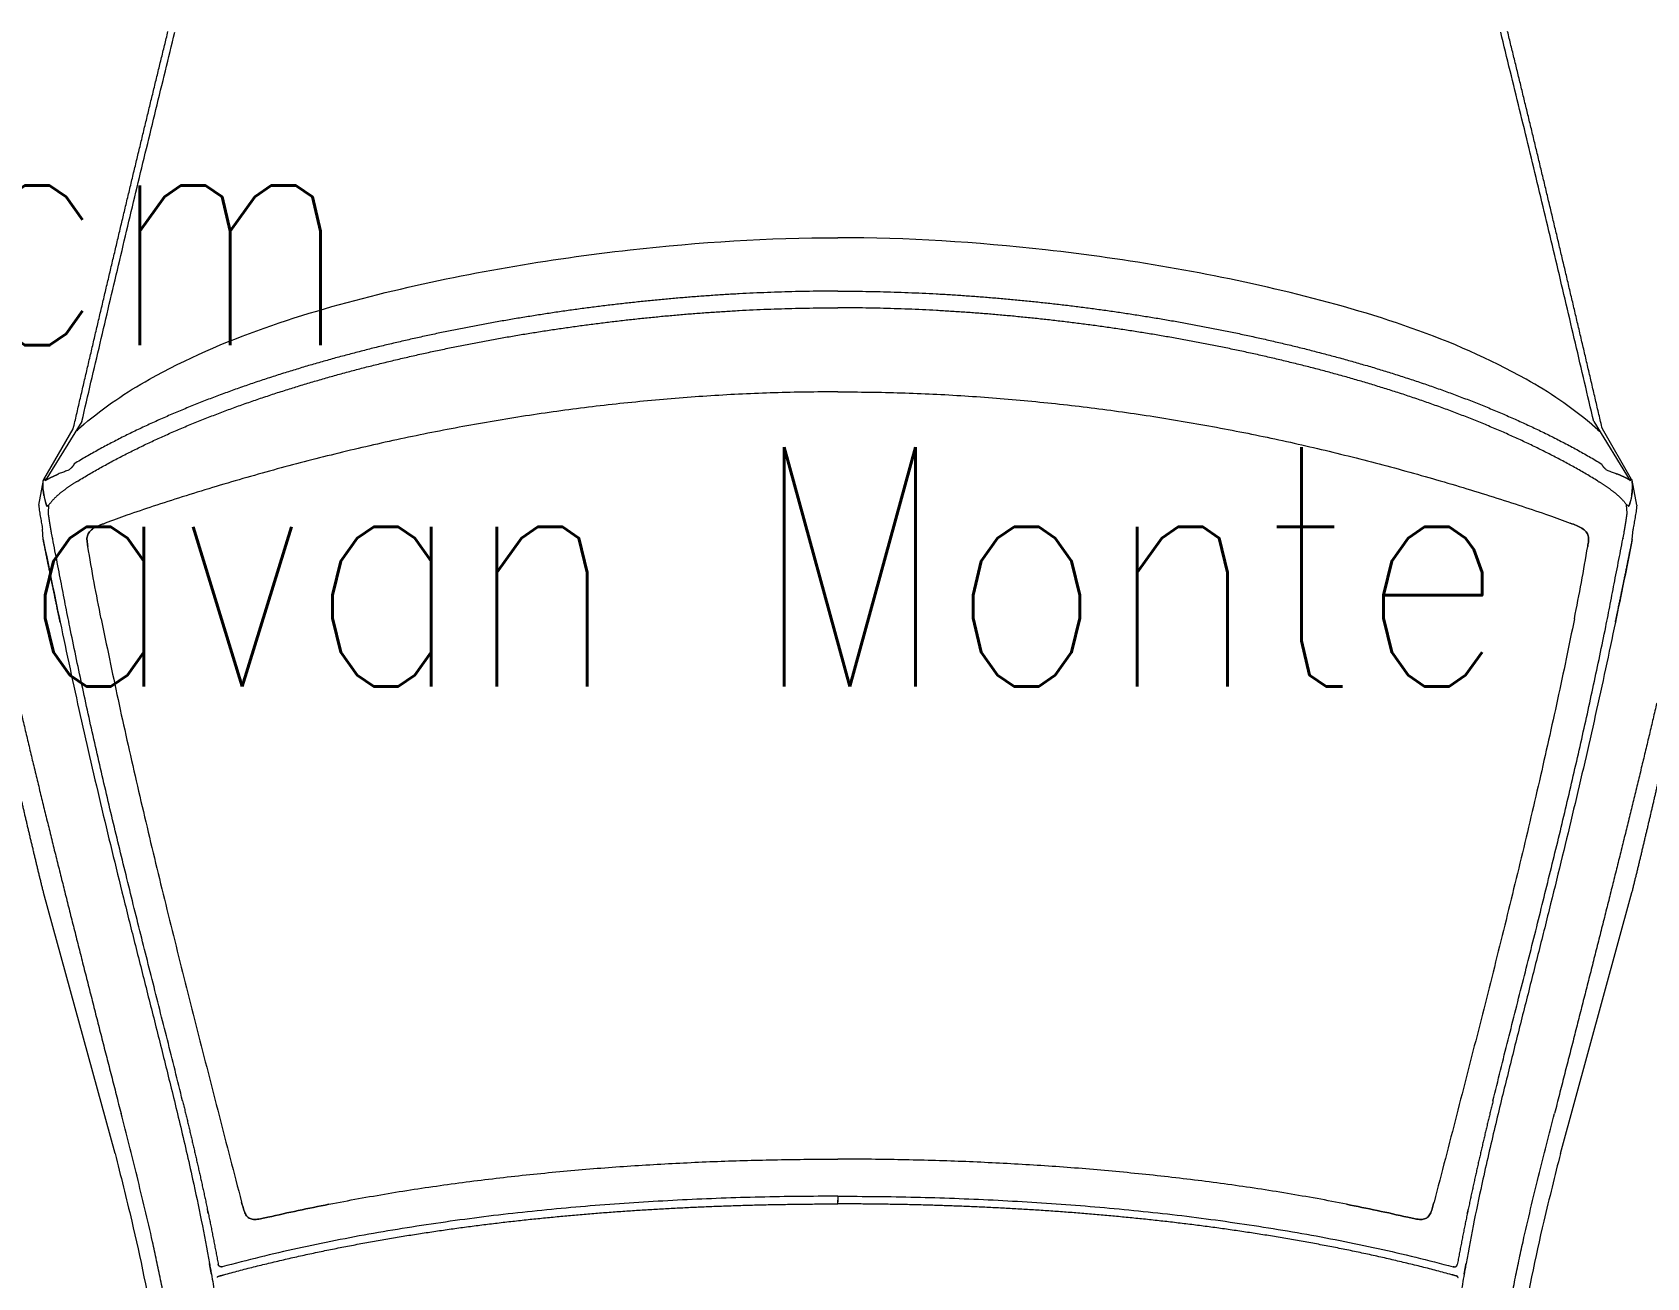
# Model space of a CAD drawing. Extents: x -1073 to 35213, y -1180 to 6950.
# Drawn here: x 18600.2 to 18741.8, y 709.8 to 819.1 of the extents above; entities that cross this region are included whole.
import ezdxf

# ---------------------------------------------------------------- set-up
doc = ezdxf.new("R2010")
doc.units = 0
doc.header["$LTSCALE"] = 25
doc.layers.get('0').update_dxf_attribs({"color": 9, "lineweight": 9})
doc.layers.add('04', color=9, linetype='Continuous', lineweight=9)
doc.layers.add('E-YAZI', color=7, linetype='Continuous', lineweight=30)
doc.styles.add('E-YAZI', font='txttw.shx')

# ---------------------------------------------------------------- blocks, each defined once
blk = doc.blocks.new('p-araba-polo')
at = {"extrusion": (0, 0, -1)}
for p, q in [((1.033, 0.6629), (1.0852, 0.695)), ((1.0841, 0.6962), (1.0396, 0.6705)), ((1.1066, 0.7007), (1.0845, 0.6967)), ((1.1367, 0.6968), (1.1276, 0.6974)), ((1.6752, 0.6337), (1.4464, 0.6965)), ((1.1073, 0.6936), (1.1062, 0.6918)), ((1.1134, 0.6923), (1.1062, 0.6918)), ((1.1134, 0.6923), (1.1134, 0.6923)), ((1.2187, 0.6724), (1.2188, 0.6725)), ((1.7726, 0.5433), (1.7726, 0.5433)), ((1.7128, 0), (1.7144, 0))]:
    blk.add_line(p, q, dxfattribs=at)
for p, q in [((1.7128, 0), (1.7144, 0)), ((1.7726, -0.5433), (1.7726, -0.5433)), ((1.6752, -0.6337), (1.4464, -0.6965)), ((1.033, -0.6629), (1.0852, -0.695)), ((1.0841, -0.6962), (1.0396, -0.6705)), ((1.2187, -0.6724), (1.2188, -0.6724)), ((1.1134, -0.6923), (1.1062, -0.6918)), ((1.1073, -0.6936), (1.1062, -0.6918)), ((1.1134, -0.6923), (1.1134, -0.6923)), ((1.1066, -0.7007), (1.0845, -0.6967)), ((1.1367, -0.6968), (1.1276, -0.6974))]:
    blk.add_line(p, q)
for points, degree in [([(1.4464, 0.6965), (1.4197, 0.7031), (1.3921, 0.7096), (1.3643, 0.7162), (1.337, 0.7225), (1.3115, 0.7281), (1.2887, 0.7329)], 6), ([(1.2801, 0.7182), (1.3375, 0.7048), (1.3962, 0.6905), (1.4555, 0.6757), (1.5157, 0.6603), (1.5772, 0.6447), (1.6401, 0.6286)], 6), ([(1.0847, 0.695), (1.0835, 0.6928), (1.0823, 0.6906), (1.0812, 0.6883), (1.0802, 0.686), (1.0792, 0.6836)], 5), ([(1.0835, 0.6949), (1.0837, 0.6952), (1.0838, 0.6954), (1.0839, 0.6957), (1.084, 0.6959), (1.0841, 0.6962)], 5), ([(1.0852, 0.695), (1.0851, 0.695), (1.085, 0.695), (1.0849, 0.695), (1.0848, 0.695), (1.0846, 0.695)], 5), ([(1.0847, 0.695), (1.0849, 0.695), (1.085, 0.695), (1.0852, 0.695)], 3), ([(1.0856, 0.6968), (1.0855, 0.6968), (1.0854, 0.6968), (1.0853, 0.6968)], 3), ([(1.0895, 0.6969), (1.0887, 0.6969), (1.088, 0.6968), (1.0872, 0.6968), (1.0864, 0.6968), (1.0856, 0.6968)], 5), ([(1.0904, 0.6969), (1.0901, 0.6969), (1.0898, 0.6969), (1.0895, 0.6969)], 3), ([(1.093, 0.6968), (1.0935, 0.6968), (1.094, 0.6968), (1.0944, 0.6967), (1.0949, 0.6967), (1.0954, 0.6966)], 5), ([(1.0954, 0.6966), (1.0957, 0.6966), (1.0959, 0.6965), (1.0962, 0.6965), (1.0964, 0.6965), (1.0967, 0.6964)], 5), ([(1.0967, 0.6964), (1.0963, 0.6965), (1.0958, 0.6965), (1.0954, 0.6966)], 3), ([(1.0967, 0.6964), (1.0969, 0.6964), (1.0972, 0.6963), (1.0974, 0.6963), (1.0977, 0.6962), (1.0979, 0.6962)], 5), ([(1.0979, 0.6962), (1.0975, 0.6963), (1.0971, 0.6963), (1.0967, 0.6964)], 3), ([(1.0979, 0.6962), (1.0992, 0.696), (1.1005, 0.6957), (1.1018, 0.6955), (1.103, 0.6951), (1.1043, 0.6947)], 5), ([(1.1043, 0.6947), (1.1046, 0.6947), (1.1048, 0.6946), (1.1051, 0.6945), (1.1054, 0.6944), (1.1056, 0.6943)], 5), ([(1.1056, 0.6943), (1.1052, 0.6945), (1.1048, 0.6946), (1.1043, 0.6947)], 3), ([(1.1056, 0.6943), (1.1057, 0.6943), (1.1058, 0.6942), (1.1059, 0.6942), (1.1059, 0.6942), (1.106, 0.6942)], 5), ([(1.106, 0.6942), (1.1059, 0.6942), (1.1057, 0.6943), (1.1056, 0.6943)], 3), ([(1.106, 0.6942), (1.1063, 0.6941), (1.1065, 0.694), (1.1067, 0.6939), (1.107, 0.6938), (1.1073, 0.6936)], 5), ([(1.106, 0.6942), (1.106, 0.6942), (1.106, 0.6942), (1.106, 0.6942)], 3), ([(1.2091, 0.682), (1.1946, 0.685), (1.1801, 0.688), (1.1656, 0.691), (1.1511, 0.6939), (1.1367, 0.6968)], 5), ([(1.0819, 0.692), (1.0819, 0.692), (1.0819, 0.692), (1.0819, 0.6919)], 3), ([(1.0853, 0.6665), (1.0897, 0.6737), (1.0944, 0.6806), (1.0995, 0.687), (1.1062, 0.6918)], 4), ([(1.1062, 0.6922), (1.1062, 0.6921), (1.1062, 0.6921), (1.1062, 0.692), (1.1062, 0.692), (1.1062, 0.6919)], 5), ([(1.1062, 0.6922), (1.1062, 0.6921), (1.1062, 0.6921), (1.1062, 0.692), (1.1062, 0.692), (1.1062, 0.6919)], 5), ([(1.1062, 0.6919), (1.1062, 0.6919), (1.1062, 0.6919), (1.1062, 0.6919), (1.1062, 0.6919), (1.1062, 0.6919)], 5), ([(1.1062, 0.6919), (1.1062, 0.6919), (1.1062, 0.6919), (1.1062, 0.6919)], 3), ([(1.1073, 0.6936), (1.1073, 0.6935), (1.1074, 0.6935), (1.1074, 0.6934), (1.1074, 0.6934), (1.1075, 0.6933)], 5), ([(1.131, 0.6895), (1.1285, 0.6899), (1.126, 0.6904), (1.1235, 0.6908), (1.121, 0.6912), (1.1184, 0.6916), (1.1159, 0.6919), (1.1134, 0.6923)], 7), ([(1.1356, 0.6887), (1.1356, 0.6887), (1.1356, 0.6886), (1.1355, 0.6886), (1.1355, 0.6886), (1.1355, 0.6886)], 5), ([(1.1355, 0.6886), (1.1355, 0.6886), (1.1355, 0.6886), (1.1356, 0.6886), (1.1356, 0.6887), (1.1356, 0.6887)], 5), ([(1.1649, 0.6915), (1.1649, 0.6915), (1.1649, 0.6915)], 2), ([(1.0396, 0.6705), (0.9891, 0.6588), (0.9388, 0.647), (0.8888, 0.6352), (0.839, 0.6234), (0.7894, 0.6115), (0.7401, 0.5995), (0.6909, 0.5874)], 7), ([(0.9187, 0), (0.9187, 0.0992), (0.9262, 0.1979), (0.9398, 0.2961), (0.9595, 0.3936), (0.9846, 0.4892), (1.0189, 0.5845), (1.0701, 0.6696)], 7), ([(1.0853, 0.6665), (1.0348, 0.5843), (0.9999, 0.4894), (0.9745, 0.3944), (0.9546, 0.2963), (0.9409, 0.1982), (0.9333, 0.099), (0.9333, 0)], 7), ([(1.0419, 0.6684), (1.0406, 0.6669), (1.0392, 0.6654), (1.0379, 0.6639), (1.0366, 0.6624), (1.0354, 0.6609)], 5), ([(1.0354, 0.6609), (1.0366, 0.6624), (1.0379, 0.6639), (1.0392, 0.6654), (1.0406, 0.6669), (1.0419, 0.6684)], 5), ([(1.0412, 0.6668), (1.0411, 0.6669), (1.041, 0.667), (1.0408, 0.6672)], 3), ([(1.0412, 0.6668), (1.0411, 0.6668), (1.0411, 0.6669), (1.041, 0.667), (1.0409, 0.6671), (1.0408, 0.6672)], 5), ([(1.0418, 0.6684), (1.0419, 0.6684), (1.0419, 0.6684), (1.0419, 0.6684), (1.0419, 0.6684), (1.0419, 0.6684), (1.0419, 0.6684)], 6), ([(1.0419, 0.6684), (1.0419, 0.6684), (1.0419, 0.6684), (1.0419, 0.6684), (1.0419, 0.6684), (1.0419, 0.6684), (1.0419, 0.6684)], 6), ([(1.07, 0.6707), (1.07, 0.6707), (1.07, 0.6707), (1.07, 0.6707), (1.07, 0.6707), (1.07, 0.6707)], 5), ([(1.07, 0.6707), (1.07, 0.6707), (1.07, 0.6707), (1.07, 0.6707), (1.07, 0.6707), (1.07, 0.6707)], 5), ([(1.0701, 0.6696), (1.0708, 0.6699), (1.0714, 0.6703), (1.0721, 0.6707), (1.0728, 0.6713), (1.0733, 0.6717), (1.0739, 0.6723)], 6), ([(1.2188, 0.6725), (1.2188, 0.6724), (1.2188, 0.6724), (1.2188, 0.6724), (1.2188, 0.6724), (1.2188, 0.6724), (1.2187, 0.6724)], 6), ([(1.0354, 0.6609), (1.0204, 0.6432), (1.0073, 0.6239), (0.996, 0.6037)], 3), ([(0.996, 0.6037), (0.96, 0.5393), (0.9375, 0.4684), (0.92, 0.3968)], 3), ([(1.6292, 0.5746), (1.6467, 0.5703), (1.6643, 0.5661), (1.682, 0.562), (1.6998, 0.558), (1.7178, 0.554), (1.7359, 0.5503), (1.7542, 0.5467), (1.7726, 0.5433)], 8), ([(1.6335, 0.5735), (1.6336, 0.5736), (1.6336, 0.5736), (1.6336, 0.5737), (1.6336, 0.5737), (1.6336, 0.5738), (1.6336, 0.5738)], 6), ([(1.6336, 0.5738), (1.6336, 0.5737), (1.6335, 0.5735)], 2), ([(1.7256, 0.5525), (1.7256, 0.5526), (1.7256, 0.5526), (1.7256, 0.5527)], 3), ([(1.7283, 0.552), (1.7274, 0.5522), (1.7264, 0.5525), (1.7256, 0.5526)], 3), ([(1.7256, 0.5526), (1.7256, 0.5526), (1.7256, 0.5525)], 2), ([(1.7816, 0.5384), (1.7532, 0.4338), (1.735, 0.3261), (1.7248, 0.2176), (1.7195, 0.1088), (1.7195, 0)], 5), ([(1.7811, 0.5493), (1.7792, 0.5497), (1.7774, 0.55), (1.7755, 0.5503), (1.7736, 0.5507), (1.7718, 0.551)], 5), ([(1.7748, 0.5406), (1.7748, 0.5411), (1.7747, 0.5416), (1.7745, 0.542), (1.7742, 0.5425), (1.7739, 0.5428), (1.7735, 0.5431), (1.7731, 0.5432), (1.7726, 0.5433)], 8), ([(1.7748, 0.5406), (1.7748, 0.5403), (1.7748, 0.5401), (1.7747, 0.5398)], 3), ([(1.7827, 0.5422), (1.7823, 0.5409), (1.782, 0.5396), (1.7816, 0.5384)], 3), ([(1.7827, 0.5422), (1.7825, 0.5414), (1.7823, 0.5406), (1.7821, 0.5399), (1.7818, 0.5391), (1.7816, 0.5384)], 5), ([(1.7832, 0.5436), (1.7831, 0.5434), (1.783, 0.5432), (1.7829, 0.5429), (1.7828, 0.5427), (1.7827, 0.5424), (1.7827, 0.5422)], 6), ([(1.7842, 0.5439), (1.784, 0.5439), (1.7837, 0.544), (1.7835, 0.5439), (1.7834, 0.5438), (1.7832, 0.5436)], 5), ([(1.7776, 0.523), (1.7776, 0.523), (1.7776, 0.523), (1.7776, 0.523)], 3), ([(0.9187, 0), (0.9187, -0.0992), (0.9262, -0.1979), (0.9398, -0.2961), (0.9595, -0.3936), (0.9846, -0.4892), (1.0189, -0.5845), (1.0701, -0.6696)], 7), ([(1.0853, -0.6665), (1.0348, -0.5843), (0.9999, -0.4894), (0.9745, -0.3944), (0.9546, -0.2963), (0.9409, -0.1982), (0.9333, -0.099), (0.9333, 0)], 7), ([(1.7144, 0), (1.7154, 0), (1.7162, 0), (1.7165, 0)], 3), ([(1.7144, 0), (1.7154, 0), (1.7162, 0), (1.7165, 0)], 3), ([(1.7195, 0), (1.718, 0), (1.7164, 0), (1.7157, 0), (1.7164, 0), (1.717, 0)], 5), ([(1.7195, 0), (1.718, 0), (1.7164, 0), (1.7157, 0), (1.7164, 0), (1.717, 0)], 5), ([(1.7165, 0), (1.7168, 0), (1.717, 0), (1.7173, 0), (1.7176, 0), (1.7178, 0)], 5), ([(1.7165, 0), (1.7168, 0), (1.717, 0), (1.7173, 0), (1.7176, 0), (1.7178, 0)], 5), ([(1.7816, -0.5384), (1.7532, -0.4338), (1.735, -0.3261), (1.7248, -0.2176), (1.7195, -0.1088), (1.7195, 0)], 5), ([(0.996, -0.6037), (0.96, -0.5393), (0.9375, -0.4684), (0.92, -0.3968)], 3), ([(1.7776, -0.523), (1.7776, -0.523), (1.7776, -0.523), (1.7776, -0.523)], 3), ([(1.6292, -0.5746), (1.6467, -0.5703), (1.6643, -0.5661), (1.682, -0.562), (1.6998, -0.558), (1.7178, -0.554), (1.7359, -0.5503), (1.7542, -0.5467), (1.7726, -0.5433)], 8), ([(1.7283, -0.552), (1.7274, -0.5522), (1.7264, -0.5525), (1.7256, -0.5526)], 3), ([(1.7811, -0.5493), (1.7792, -0.5497), (1.7774, -0.55), (1.7755, -0.5503), (1.7736, -0.5507), (1.7718, -0.551)], 5), ([(1.7748, -0.5406), (1.7748, -0.5411), (1.7747, -0.5416), (1.7745, -0.542), (1.7742, -0.5425), (1.7739, -0.5428), (1.7735, -0.5431), (1.7731, -0.5432), (1.7726, -0.5433)], 8), ([(1.7748, -0.5406), (1.7748, -0.5403), (1.7748, -0.5401), (1.7747, -0.5398)], 3), ([(1.7827, -0.5422), (1.7823, -0.5409), (1.782, -0.5396), (1.7816, -0.5384)], 3), ([(1.7827, -0.5422), (1.7825, -0.5414), (1.7823, -0.5406), (1.7821, -0.5399), (1.7818, -0.5391), (1.7816, -0.5384)], 5), ([(1.7832, -0.5436), (1.7831, -0.5434), (1.783, -0.5432), (1.7829, -0.5429), (1.7828, -0.5427), (1.7827, -0.5424), (1.7827, -0.5422)], 6), ([(1.7842, -0.5439), (1.784, -0.5439), (1.7837, -0.544), (1.7835, -0.5439), (1.7834, -0.5438), (1.7832, -0.5436)], 5), ([(1.7256, -0.5526), (1.7256, -0.5526), (1.7256, -0.5525)], 2), ([(1.7256, -0.5525), (1.7256, -0.5526), (1.7256, -0.5526), (1.7256, -0.5526)], 3), ([(1.6335, -0.5735), (1.6336, -0.5736), (1.6336, -0.5736), (1.6336, -0.5737), (1.6336, -0.5737), (1.6336, -0.5738), (1.6336, -0.5738)], 6), ([(1.6336, -0.5738), (1.6336, -0.5737), (1.6335, -0.5735)], 2), ([(1.0396, -0.6705), (0.9891, -0.6587), (0.9388, -0.647), (0.8888, -0.6352), (0.839, -0.6234), (0.7894, -0.6115), (0.7401, -0.5995), (0.6909, -0.5874)], 7), ([(1.0354, -0.6609), (1.0204, -0.6432), (1.0073, -0.6239), (0.996, -0.6037)], 3), ([(1.2801, -0.7182), (1.3375, -0.7048), (1.3962, -0.6905), (1.4555, -0.6757), (1.5157, -0.6603), (1.5772, -0.6447), (1.6401, -0.6286)], 6), ([(1.0419, -0.6684), (1.0406, -0.6669), (1.0392, -0.6654), (1.0379, -0.6639), (1.0366, -0.6624), (1.0354, -0.6609)], 5), ([(1.0354, -0.6609), (1.0366, -0.6624), (1.0379, -0.6639), (1.0392, -0.6654), (1.0406, -0.6669), (1.0419, -0.6684)], 5), ([(1.0412, -0.6668), (1.0411, -0.6669), (1.041, -0.667), (1.0408, -0.6672)], 3), ([(1.0412, -0.6668), (1.0411, -0.6668), (1.0411, -0.6669), (1.041, -0.667), (1.0409, -0.6671), (1.0408, -0.6672)], 5), ([(1.0418, -0.6684), (1.0419, -0.6684), (1.0419, -0.6684), (1.0419, -0.6684), (1.0419, -0.6684), (1.0419, -0.6684), (1.0419, -0.6684)], 6), ([(1.0419, -0.6684), (1.0419, -0.6684), (1.0419, -0.6684), (1.0419, -0.6684), (1.0419, -0.6684), (1.0419, -0.6684), (1.0419, -0.6684)], 6), ([(1.07, -0.6707), (1.07, -0.6707), (1.07, -0.6707), (1.07, -0.6707), (1.07, -0.6707), (1.07, -0.6707)], 5), ([(1.07, -0.6707), (1.07, -0.6707), (1.07, -0.6707), (1.07, -0.6707), (1.07, -0.6707), (1.07, -0.6707)], 5), ([(1.0701, -0.6696), (1.0708, -0.6699), (1.0714, -0.6703), (1.0721, -0.6707), (1.0728, -0.6713), (1.0733, -0.6717), (1.0739, -0.6723)], 6), ([(1.0853, -0.6665), (1.0897, -0.6737), (1.0944, -0.6806), (1.0995, -0.687), (1.1062, -0.6918)], 4), ([(1.2188, -0.6724), (1.2188, -0.6724), (1.2188, -0.6724), (1.2188, -0.6724), (1.2188, -0.6724), (1.2188, -0.6724), (1.2187, -0.6724)], 6), ([(1.0847, -0.695), (1.0835, -0.6928), (1.0823, -0.6905), (1.0812, -0.6883), (1.0802, -0.686), (1.0792, -0.6836)], 5), ([(1.0819, -0.692), (1.0819, -0.692), (1.0819, -0.692), (1.0819, -0.6919)], 3), ([(1.106, -0.6942), (1.1063, -0.6941), (1.1065, -0.694), (1.1067, -0.6939), (1.107, -0.6937), (1.1073, -0.6936)], 5), ([(1.1062, -0.6922), (1.1062, -0.6921), (1.1062, -0.6921), (1.1062, -0.692), (1.1062, -0.692), (1.1062, -0.6919)], 5), ([(1.1062, -0.6922), (1.1062, -0.6921), (1.1062, -0.6921), (1.1062, -0.692), (1.1062, -0.692), (1.1062, -0.6919)], 5), ([(1.1062, -0.6919), (1.1062, -0.6919), (1.1062, -0.6919), (1.1062, -0.6919), (1.1062, -0.6919), (1.1062, -0.6919)], 5), ([(1.1062, -0.6919), (1.1062, -0.6919), (1.1062, -0.6919), (1.1062, -0.6919)], 3), ([(1.1073, -0.6936), (1.1073, -0.6935), (1.1074, -0.6935), (1.1074, -0.6934), (1.1074, -0.6934), (1.1075, -0.6933)], 5), ([(1.131, -0.6895), (1.1285, -0.6899), (1.126, -0.6904), (1.1235, -0.6908), (1.121, -0.6912), (1.1184, -0.6916), (1.1159, -0.6919), (1.1134, -0.6923)], 7), ([(1.1356, -0.6887), (1.1356, -0.6887), (1.1356, -0.6886), (1.1355, -0.6886), (1.1355, -0.6886), (1.1355, -0.6886)], 5), ([(1.1355, -0.6886), (1.1355, -0.6886), (1.1355, -0.6886), (1.1356, -0.6886), (1.1356, -0.6887), (1.1356, -0.6887)], 5), ([(1.2091, -0.682), (1.1946, -0.685), (1.1801, -0.688), (1.1656, -0.691), (1.1511, -0.6939), (1.1367, -0.6968)], 5), ([(1.1649, -0.6915), (1.1649, -0.6915), (1.1649, -0.6915)], 2), ([(1.0835, -0.6949), (1.0837, -0.6952), (1.0838, -0.6954), (1.0839, -0.6957), (1.084, -0.6959), (1.0841, -0.6962)], 5), ([(1.0852, -0.695), (1.0851, -0.695), (1.085, -0.695), (1.0849, -0.695), (1.0848, -0.695), (1.0846, -0.695)], 5), ([(1.0847, -0.695), (1.0849, -0.695), (1.085, -0.695), (1.0852, -0.695)], 3), ([(1.0856, -0.6968), (1.0855, -0.6968), (1.0854, -0.6968), (1.0853, -0.6968)], 3), ([(1.0895, -0.6969), (1.0887, -0.6969), (1.088, -0.6968), (1.0872, -0.6968), (1.0864, -0.6968), (1.0856, -0.6968)], 5), ([(1.0904, -0.6969), (1.0901, -0.6969), (1.0898, -0.6969), (1.0895, -0.6969)], 3), ([(1.093, -0.6968), (1.0935, -0.6968), (1.094, -0.6968), (1.0944, -0.6967), (1.0949, -0.6967), (1.0954, -0.6966)], 5), ([(1.0954, -0.6966), (1.0957, -0.6966), (1.0959, -0.6965), (1.0962, -0.6965), (1.0964, -0.6964), (1.0967, -0.6964)], 5), ([(1.0967, -0.6964), (1.0963, -0.6965), (1.0958, -0.6965), (1.0954, -0.6966)], 3), ([(1.0967, -0.6964), (1.0969, -0.6964), (1.0972, -0.6963), (1.0974, -0.6963), (1.0977, -0.6962), (1.0979, -0.6962)], 5), ([(1.0979, -0.6962), (1.0975, -0.6963), (1.0971, -0.6963), (1.0967, -0.6964)], 3), ([(1.0979, -0.6962), (1.0992, -0.696), (1.1005, -0.6957), (1.1018, -0.6955), (1.103, -0.6951), (1.1043, -0.6947)], 5), ([(1.1043, -0.6947), (1.1046, -0.6947), (1.1048, -0.6946), (1.1051, -0.6945), (1.1054, -0.6944), (1.1056, -0.6943)], 5), ([(1.1056, -0.6943), (1.1052, -0.6945), (1.1048, -0.6946), (1.1043, -0.6947)], 3), ([(1.1056, -0.6943), (1.1057, -0.6943), (1.1058, -0.6942), (1.1059, -0.6942), (1.1059, -0.6942), (1.106, -0.6942)], 5), ([(1.106, -0.6942), (1.1059, -0.6942), (1.1057, -0.6943), (1.1056, -0.6943)], 3), ([(1.106, -0.6942), (1.106, -0.6942), (1.106, -0.6942), (1.106, -0.6942)], 3), ([(1.4464, -0.6965), (1.4197, -0.7031), (1.3921, -0.7096), (1.3643, -0.7162), (1.337, -0.7225), (1.3115, -0.7281), (1.2887, -0.7329)], 6)]:
    blk.add_open_spline(points, degree=degree)
for points, degree, knots in [([(1.0835, 0.6949), (1.0835, 0.6949), (1.0835, 0.6949), (1.0835, 0.6949), (1.0835, 0.6949), (1.0835, 0.6949), (1.0835, 0.6949), (1.0835, 0.6949), (1.0835, 0.6949), (1.0835, 0.6949), (1.0835, 0.6949)], 5, [0, 0, 0, 0, 0, 0, 1, 1, 1, 1, 1, 1.000001, 1.000001, 1.000001, 1.000001, 1.000001, 1.000001]), ([(1.0853, 0.6968), (1.0851, 0.6968), (1.0847, 0.6968), (1.0844, 0.6966), (1.0841, 0.6965), (1.0841, 0.6963), (1.0841, 0.6962)], 3, [0, 0, 0, 0, 0.226641, 0.489612, 0.73866, 1, 1, 1, 1]), ([(1.093, 0.6968), (1.0925, 0.6969), (1.0916, 0.6969), (1.0908, 0.6969), (1.0904, 0.6969)], 3, [0, 0, 0, 0, 0.627101, 1, 1, 1, 1]), ([(1.0954, 0.6966), (1.095, 0.6967), (1.0942, 0.6968), (1.0934, 0.6968), (1.093, 0.6968)], 3, [0, 0, 0, 0, 0.505636, 1, 1, 1, 1]), ([(1.1073, 0.6936), (1.1072, 0.6936), (1.107, 0.6938), (1.1066, 0.6939), (1.1062, 0.6941), (1.106, 0.6942)], 3, [0, 0, 0, 0, 0.23445, 0.472231, 1, 1, 1, 1]), ([(1.1066, 0.7007), (1.1085, 0.7005), (1.1121, 0.7001), (1.1174, 0.6992), (1.1226, 0.6983), (1.1259, 0.6977), (1.1276, 0.6974)], 3, [0, 0, 0, 0, 0.249853, 0.499728, 0.749768, 1, 1, 1, 1]), ([(1.1367, 0.6968), (1.1487, 0.6944), (1.1728, 0.6895), (1.197, 0.6845), (1.2091, 0.682)], 3, [0, 0, 0, 0, 0.500039, 1, 1, 1, 1]), ([(1.0764, 0.6763), (1.0769, 0.6775), (1.0778, 0.68), (1.0787, 0.6824), (1.0792, 0.6836)], 3, [0, 0, 0, 0, 0.511036, 1, 1, 1, 1]), ([(1.1075, 0.6933), (1.1074, 0.6934), (1.1074, 0.6935), (1.1073, 0.6935), (1.1073, 0.6936)], 3, [0, 0, 0, 0, 0.501057, 1, 1, 1, 1]), ([(1.2133, 0.6735), (1.2066, 0.6748), (1.1931, 0.6775), (1.1725, 0.6814), (1.1518, 0.6855), (1.1379, 0.6882), (1.131, 0.6895)], 3, [0, 0, 0, 0, 0.24266, 0.489789, 0.74853, 1, 1, 1, 1]), ([(1.2091, 0.682), (1.2227, 0.6791), (1.2499, 0.6734), (1.2909, 0.6644), (1.332, 0.6551), (1.3732, 0.6454), (1.4146, 0.6354), (1.4562, 0.6252), (1.4981, 0.6147), (1.5403, 0.604), (1.5829, 0.5932), (1.6118, 0.5861), (1.6262, 0.5825)], 3, [0, 0, 0, 0, 0.100037, 0.200068, 0.300092, 0.40011, 0.500119, 0.600116, 0.700093, 0.80005, 0.900005, 1, 1, 1, 1]), ([(1.0739, 0.6723), (1.0744, 0.6729), (1.0755, 0.6741), (1.0761, 0.6756), (1.0764, 0.6763)], 3, [0, 0, 0, 0, 0.499911, 1, 1, 1, 1]), ([(1.6292, 0.5746), (1.6202, 0.5768), (1.6022, 0.5812), (1.5755, 0.5879), (1.5489, 0.5947), (1.5225, 0.6013), (1.4962, 0.608), (1.47, 0.6146), (1.4439, 0.621), (1.4179, 0.6274), (1.3921, 0.6337), (1.3663, 0.6398), (1.3406, 0.6458), (1.315, 0.6517), (1.2895, 0.6574), (1.264, 0.6629), (1.2386, 0.6683), (1.2217, 0.6718), (1.2133, 0.6735)], 3, [0, 0, 0, 0, 0.0625, 0.125, 0.1875, 0.25, 0.3125, 0.375, 0.4375, 0.5, 0.5625, 0.625, 0.6875, 0.75, 0.8125, 0.875, 0.9375, 1, 1, 1, 1]), ([(1.033, 0.6629), (1.0101, 0.6576), (0.9644, 0.6469), (0.8959, 0.6308), (0.8275, 0.6145), (0.7594, 0.598), (0.7142, 0.5869), (0.6916, 0.5814)], 3, [0, 0, 0, 0, 0.200074, 0.400125, 0.600159, 0.800117, 1, 1, 1, 1]), ([(1.1426, 0.6577), (1.141, 0.658), (1.1379, 0.6585), (1.1335, 0.6585), (1.1295, 0.6564), (1.1265, 0.6525), (1.1242, 0.6477), (1.1229, 0.6442), (1.1222, 0.6424)], 3, [0, 0, 0, 0, 0.19548, 0.351811, 0.493077, 0.645392, 0.816793, 1, 1, 1, 1]), ([(1.1222, 0.6424), (1.1229, 0.6442), (1.1242, 0.6477), (1.1265, 0.6525), (1.1295, 0.6564), (1.1335, 0.6585), (1.1379, 0.6585), (1.141, 0.658), (1.1426, 0.6577)], 3, [0, 0, 0, 0, 0.183207, 0.354608, 0.506923, 0.648189, 0.80452, 1, 1, 1, 1]), ([(1.2061, 0.646), (1.1954, 0.6481), (1.1743, 0.6523), (1.1532, 0.6559), (1.1426, 0.6577)], 3, [0, 0, 0, 0, 0.502145, 1, 1, 1, 1]), ([(1.0993, 0.5749), (1.102, 0.5834), (1.1072, 0.5996), (1.1147, 0.6221), (1.1199, 0.6361), (1.1222, 0.6424)], 3, [0, 0, 0, 0, 0.374907, 0.71679, 1, 1, 1, 1]), ([(1.2061, 0.646), (1.2178, 0.6436), (1.2414, 0.6388), (1.2769, 0.6313), (1.3126, 0.6234), (1.3484, 0.6153), (1.3843, 0.6069), (1.4204, 0.5983), (1.4567, 0.5894), (1.4933, 0.5804), (1.53, 0.5712), (1.567, 0.5618), (1.6042, 0.5523), (1.6418, 0.5426), (1.6796, 0.5329), (1.7052, 0.5262), (1.7179, 0.5229)], 3, [0, 0, 0, 0, 0.071429, 0.142858, 0.214287, 0.285715, 0.357144, 0.428573, 0.500002, 0.571431, 0.642859, 0.714288, 0.785716, 0.857144, 0.928573, 1, 1, 1, 1]), ([(1.8723, 0.5789), (1.8664, 0.5798), (1.8547, 0.5816), (1.8372, 0.5844), (1.8199, 0.5874), (1.8029, 0.5905), (1.786, 0.5939), (1.7693, 0.5973), (1.7387, 0.604), (1.6953, 0.6144), (1.6584, 0.6239), (1.6401, 0.6286)], 3, [0, 0, 0, 0, 0.072134, 0.144011, 0.215657, 0.287101, 0.358371, 0.42949, 0.500474, 0.752092, 1, 1, 1, 1]), ([(1.6752, 0.6337), (1.6948, 0.629), (1.7773, 0.6078), (1.8911, 0.588), (2.0311, 0.5758), (2.1008, 0.5714), (2.1455, 0.5692)], 3, [0, 0, 0, 0, 0.136471, 0.572595, 0.726753, 1, 1, 1, 1]), ([(1.6262, 0.5825), (1.6339, 0.5807), (1.6494, 0.5769), (1.6733, 0.5713), (1.7014, 0.5649), (1.7341, 0.558), (1.7591, 0.5533), (1.7718, 0.551)], 3, [0, 0, 0, 0, 0.162021, 0.32887, 0.500021, 0.74634, 1, 1, 1, 1]), ([(1.007, 0), (1.0071, 0.0093), (1.0072, 0.0278), (1.0078, 0.0557), (1.0089, 0.0835), (1.0105, 0.1113), (1.0124, 0.1391), (1.0149, 0.1668), (1.0177, 0.1945), (1.0209, 0.2221), (1.0246, 0.2497), (1.0287, 0.2773), (1.0332, 0.3047), (1.0381, 0.3322), (1.0434, 0.3595), (1.049, 0.3867), (1.0551, 0.4139), (1.0616, 0.441), (1.0684, 0.468), (1.0756, 0.4949), (1.0831, 0.5217), (1.091, 0.5484), (1.0965, 0.5661), (1.0993, 0.5749)], 3, [0, 0, 0, 0, 0.047619, 0.095238, 0.142857, 0.190476, 0.238095, 0.285714, 0.333333, 0.380952, 0.428571, 0.47619, 0.523809, 0.571428, 0.619047, 0.666666, 0.714285, 0.761904, 0.809523, 0.857143, 0.904762, 0.952381, 1, 1, 1, 1]), ([(1.7128, 0), (1.7128, 0.0114), (1.7129, 0.0341), (1.7135, 0.0682), (1.7145, 0.1023), (1.716, 0.1363), (1.7179, 0.1703), (1.7202, 0.2043), (1.7231, 0.2383), (1.7264, 0.2722), (1.7302, 0.3061), (1.7347, 0.3398), (1.7397, 0.3735), (1.7453, 0.4071), (1.7515, 0.4405), (1.7585, 0.4738), (1.7661, 0.5069), (1.7718, 0.5288), (1.7747, 0.5398)], 3, [0, 0, 0, 0, 0.0625, 0.125001, 0.187501, 0.250001, 0.312502, 0.375002, 0.437502, 0.500002, 0.562502, 0.625002, 0.687502, 0.750002, 0.812502, 0.875001, 0.937501, 1, 1, 1, 1]), ([(1.7718, 0.551), (1.7733, 0.5507), (1.7764, 0.5502), (1.7795, 0.5496), (1.7811, 0.5493)], 3, [0, 0, 0, 0, 0.5, 1, 1, 1, 1]), ([(1.7748, 0.5406), (1.7748, 0.5409), (1.7747, 0.5416), (1.7742, 0.5424), (1.7735, 0.5431), (1.7729, 0.5432), (1.7726, 0.5433)], 3, [0, 0, 0, 0, 0.250001, 0.500007, 0.750005, 1, 1, 1, 1]), ([(1.7747, 0.5398), (1.7747, 0.5399), (1.7748, 0.5402), (1.7748, 0.5405), (1.7748, 0.5406)], 3, [0, 0, 0, 0, 0.499981, 1, 1, 1, 1]), ([(1.7811, 0.5493), (1.7869, 0.5483), (1.7986, 0.5463), (1.8165, 0.5434), (1.8347, 0.5406), (1.8532, 0.5379), (1.8721, 0.5354), (1.8913, 0.533), (1.9187, 0.5299), (1.9546, 0.5264), (1.9991, 0.5226), (2.0291, 0.5206), (2.0442, 0.5196)], 3, [0, 0, 0, 0, 0.068934, 0.138708, 0.209326, 0.28079, 0.353094, 0.426221, 0.500139, 0.664458, 0.831511, 1, 1, 1, 1]), ([(1.7832, 0.5436), (1.7831, 0.5434), (1.7829, 0.5429), (1.7827, 0.5424), (1.7827, 0.5422)], 3, [0, 0, 0, 0, 0.483515, 1, 1, 1, 1]), ([(1.7842, 0.5439), (1.784, 0.5439), (1.7836, 0.544), (1.7833, 0.5437), (1.7832, 0.5436)], 3, [0, 0, 0, 0, 0.530721, 1, 1, 1, 1]), ([(1.7179, 0.5229), (1.7195, 0.5224), (1.7226, 0.5216), (1.7271, 0.5202), (1.7308, 0.5181), (1.7331, 0.5145), (1.7333, 0.5099), (1.7324, 0.505), (1.7316, 0.5016), (1.7312, 0.4998)], 3, [0, 0, 0, 0, 0.155607, 0.308809, 0.443172, 0.561441, 0.688648, 0.838161, 1, 1, 1, 1]), ([(1.7312, 0.4998), (1.7316, 0.5016), (1.7324, 0.505), (1.7333, 0.5099), (1.7331, 0.5145), (1.7308, 0.5181), (1.7271, 0.5202), (1.7226, 0.5216), (1.7195, 0.5224), (1.7179, 0.5229)], 3, [0, 0, 0, 0, 0.161839, 0.311352, 0.438559, 0.556828, 0.691191, 0.844393, 1, 1, 1, 1]), ([(1.7198, 0.4462), (1.7216, 0.4552), (1.7252, 0.4731), (1.7292, 0.4909), (1.7312, 0.4998)], 3, [0, 0, 0, 0, 0.5006, 1, 1, 1, 1]), ([(1.7312, 0.4998), (1.7292, 0.4909), (1.7252, 0.4731), (1.7216, 0.4552), (1.7198, 0.4462)], 3, [0, 0, 0, 0, 0.4994, 1, 1, 1, 1]), ([(1.7198, 0.4462), (1.7181, 0.4376), (1.7148, 0.4203), (1.7103, 0.3943), (1.7061, 0.3683), (1.7024, 0.3422), (1.6989, 0.316), (1.6958, 0.2898), (1.693, 0.2636), (1.6905, 0.2373), (1.6882, 0.211), (1.6863, 0.1847), (1.6847, 0.1584), (1.6833, 0.132), (1.6821, 0.1056), (1.6813, 0.0792), (1.6807, 0.0528), (1.6803, 0.0264), (1.6802, 0.0088), (1.6802, 0)], 3, [0, 0, 0, 0, 0.058823, 0.117647, 0.17647, 0.235293, 0.294117, 0.35294, 0.411764, 0.470587, 0.529411, 0.588235, 0.647058, 0.705882, 0.764705, 0.823529, 0.882353, 0.941176, 1, 1, 1, 1]), ([(0.92, 0.3968), (0.9028, 0.3261), (0.8804, 0.1943), (0.8718, 0.0608), (0.8718, 0)], 3, [0, 0, 0, 0, 0.54461, 1, 1, 1, 1]), ([(0.92, -0.3968), (0.9028, -0.3261), (0.8804, -0.1943), (0.8718, -0.0608), (0.8718, 0)], 3, [0, 0, 0, 0, 0.54461, 1, 1, 1, 1]), ([(1.007, 0), (1.0071, -0.0093), (1.0072, -0.0278), (1.0078, -0.0557), (1.0089, -0.0835), (1.0105, -0.1113), (1.0124, -0.1391), (1.0149, -0.1668), (1.0177, -0.1945), (1.0209, -0.2221), (1.0246, -0.2497), (1.0287, -0.2773), (1.0332, -0.3047), (1.0381, -0.3322), (1.0434, -0.3595), (1.049, -0.3867), (1.0551, -0.4139), (1.0616, -0.441), (1.0684, -0.468), (1.0756, -0.4949), (1.0831, -0.5217), (1.091, -0.5484), (1.0965, -0.5661), (1.0993, -0.5749)], 3, [0, 0, 0, 0, 0.047619, 0.095238, 0.142857, 0.190476, 0.238095, 0.285714, 0.333333, 0.380952, 0.428571, 0.47619, 0.523809, 0.571428, 0.619047, 0.666666, 0.714285, 0.761904, 0.809523, 0.857143, 0.904762, 0.952381, 1, 1, 1, 1]), ([(1.7198, -0.4462), (1.7181, -0.4376), (1.7148, -0.4203), (1.7103, -0.3943), (1.7061, -0.3683), (1.7024, -0.3422), (1.6989, -0.316), (1.6958, -0.2898), (1.693, -0.2636), (1.6905, -0.2373), (1.6882, -0.211), (1.6863, -0.1847), (1.6847, -0.1583), (1.6833, -0.132), (1.6821, -0.1056), (1.6813, -0.0792), (1.6807, -0.0528), (1.6803, -0.0264), (1.6802, -0.0088), (1.6802, 0)], 3, [0, 0, 0, 0, 0.058823, 0.117647, 0.17647, 0.235293, 0.294117, 0.35294, 0.411764, 0.470587, 0.529411, 0.588235, 0.647058, 0.705882, 0.764705, 0.823529, 0.882353, 0.941176, 1, 1, 1, 1]), ([(1.7128, 0), (1.7128, -0.0114), (1.7129, -0.0341), (1.7135, -0.0682), (1.7145, -0.1022), (1.716, -0.1363), (1.7179, -0.1703), (1.7202, -0.2043), (1.7231, -0.2383), (1.7264, -0.2722), (1.7302, -0.3061), (1.7347, -0.3398), (1.7397, -0.3735), (1.7453, -0.4071), (1.7515, -0.4405), (1.7585, -0.4738), (1.7661, -0.5069), (1.7718, -0.5288), (1.7747, -0.5398)], 3, [0, 0, 0, 0, 0.0625, 0.125001, 0.187501, 0.250001, 0.312502, 0.375002, 0.437502, 0.500002, 0.562502, 0.625002, 0.687502, 0.750002, 0.812502, 0.875001, 0.937501, 1, 1, 1, 1]), ([(1.7165, 0), (1.7165, 0), (1.7165, 0), (1.7165, 0), (1.7165, 0), (1.7165, 0), (1.7165, 0), (1.7165, 0), (1.7165, 0), (1.7165, 0), (1.7165, 0)], 5, [0, 0, 0, 0, 0, 0, 1, 1, 1, 1, 1, 1.000001, 1.000001, 1.000001, 1.000001, 1.000001, 1.000001]), ([(1.7165, 0), (1.7165, 0), (1.7165, 0), (1.7165, 0), (1.7165, 0), (1.7165, 0), (1.7165, 0)], 3, [0, 0, 0, 0, 1, 1, 1, 1.000001, 1.000001, 1.000001, 1.000001]), ([(1.7165, 0), (1.7165, 0), (1.7165, 0), (1.7165, 0), (1.7165, 0), (1.7165, 0), (1.7165, 0), (1.7165, 0), (1.7165, 0), (1.7165, 0), (1.7165, 0)], 5, [0, 0, 0, 0, 0, 0, 1, 1, 1, 1, 1, 1.000001, 1.000001, 1.000001, 1.000001, 1.000001, 1.000001]), ([(1.7165, 0), (1.7165, 0), (1.7165, 0), (1.7165, 0), (1.7165, 0), (1.7165, 0), (1.7165, 0)], 3, [0, 0, 0, 0, 1, 1, 1, 1.000001, 1.000001, 1.000001, 1.000001]), ([(1.7178, 0), (1.7178, 0), (1.7178, 0), (1.7178, 0), (1.7178, 0), (1.7178, 0), (1.7178, 0), (1.7178, 0), (1.7178, 0), (1.7178, 0), (1.7178, 0)], 5, [0, 0, 0, 0, 0, 0, 1, 1, 1, 1, 1, 1.000001, 1.000001, 1.000001, 1.000001, 1.000001, 1.000001]), ([(1.7178, 0), (1.7178, 0), (1.7178, 0), (1.7178, 0), (1.7178, 0), (1.7178, 0), (1.7178, 0), (1.7178, 0), (1.7178, 0), (1.7178, 0), (1.7178, 0)], 5, [0, 0, 0, 0, 0, 0, 1, 1, 1, 1, 1, 1.000001, 1.000001, 1.000001, 1.000001, 1.000001, 1.000001]), ([(1.7198, -0.4462), (1.7216, -0.4552), (1.7252, -0.4731), (1.7292, -0.4909), (1.7312, -0.4998)], 3, [0, 0, 0, 0, 0.5006, 1, 1, 1, 1]), ([(1.7312, -0.4998), (1.7292, -0.4909), (1.7252, -0.4731), (1.7216, -0.4552), (1.7198, -0.4462)], 3, [0, 0, 0, 0, 0.4994, 1, 1, 1, 1]), ([(1.7179, -0.5229), (1.7195, -0.5224), (1.7226, -0.5216), (1.7271, -0.5202), (1.7308, -0.5181), (1.7331, -0.5145), (1.7333, -0.5099), (1.7324, -0.505), (1.7316, -0.5016), (1.7312, -0.4998)], 3, [0, 0, 0, 0, 0.155607, 0.308809, 0.443172, 0.561441, 0.688648, 0.838161, 1, 1, 1, 1]), ([(1.7312, -0.4998), (1.7316, -0.5016), (1.7324, -0.505), (1.7333, -0.5099), (1.7331, -0.5145), (1.7308, -0.5181), (1.7271, -0.5202), (1.7226, -0.5216), (1.7195, -0.5224), (1.7179, -0.5229)], 3, [0, 0, 0, 0, 0.161839, 0.311352, 0.438559, 0.556828, 0.691191, 0.844393, 1, 1, 1, 1]), ([(1.2061, -0.646), (1.2178, -0.6436), (1.2414, -0.6388), (1.2769, -0.6313), (1.3126, -0.6234), (1.3484, -0.6153), (1.3843, -0.6069), (1.4204, -0.5983), (1.4567, -0.5894), (1.4933, -0.5804), (1.53, -0.5712), (1.567, -0.5618), (1.6042, -0.5523), (1.6418, -0.5426), (1.6796, -0.5329), (1.7052, -0.5262), (1.7179, -0.5229)], 3, [0, 0, 0, 0, 0.071429, 0.142858, 0.214287, 0.285715, 0.357144, 0.428573, 0.500002, 0.571431, 0.642859, 0.714288, 0.785716, 0.857144, 0.928573, 1, 1, 1, 1]), ([(1.7811, -0.5493), (1.7869, -0.5483), (1.7986, -0.5463), (1.8165, -0.5434), (1.8347, -0.5406), (1.8532, -0.5379), (1.8721, -0.5354), (1.8913, -0.533), (1.9187, -0.5299), (1.9546, -0.5263), (1.9991, -0.5226), (2.0291, -0.5206), (2.0442, -0.5196)], 3, [0, 0, 0, 0, 0.068934, 0.138708, 0.209326, 0.28079, 0.353094, 0.426221, 0.500139, 0.664458, 0.831511, 1, 1, 1, 1]), ([(1.6262, -0.5825), (1.6339, -0.5807), (1.6494, -0.5769), (1.6733, -0.5713), (1.7014, -0.5649), (1.7341, -0.558), (1.7591, -0.5533), (1.7718, -0.551)], 3, [0, 0, 0, 0, 0.162021, 0.32887, 0.500021, 0.74634, 1, 1, 1, 1]), ([(1.7718, -0.551), (1.7733, -0.5507), (1.7764, -0.5502), (1.7795, -0.5496), (1.7811, -0.5493)], 3, [0, 0, 0, 0, 0.5, 1, 1, 1, 1]), ([(1.7748, -0.5406), (1.7748, -0.5409), (1.7747, -0.5416), (1.7742, -0.5424), (1.7735, -0.5431), (1.7729, -0.5432), (1.7726, -0.5433)], 3, [0, 0, 0, 0, 0.250001, 0.500007, 0.750005, 1, 1, 1, 1]), ([(1.7747, -0.5398), (1.7747, -0.5399), (1.7748, -0.5402), (1.7748, -0.5405), (1.7748, -0.5406)], 3, [0, 0, 0, 0, 0.499981, 1, 1, 1, 1]), ([(1.7832, -0.5436), (1.7831, -0.5434), (1.7829, -0.5429), (1.7827, -0.5424), (1.7827, -0.5422)], 3, [0, 0, 0, 0, 0.483515, 1, 1, 1, 1]), ([(1.7842, -0.5439), (1.784, -0.5439), (1.7836, -0.544), (1.7833, -0.5437), (1.7832, -0.5436)], 3, [0, 0, 0, 0, 0.530721, 1, 1, 1, 1]), ([(1.0993, -0.5749), (1.102, -0.5834), (1.1072, -0.5996), (1.1147, -0.6221), (1.1199, -0.6361), (1.1222, -0.6424)], 3, [0, 0, 0, 0, 0.374907, 0.71679, 1, 1, 1, 1]), ([(1.6292, -0.5746), (1.6202, -0.5768), (1.6022, -0.5812), (1.5755, -0.5879), (1.5489, -0.5946), (1.5225, -0.6013), (1.4962, -0.608), (1.47, -0.6146), (1.4439, -0.621), (1.4179, -0.6274), (1.3921, -0.6337), (1.3663, -0.6398), (1.3406, -0.6458), (1.315, -0.6517), (1.2895, -0.6574), (1.264, -0.6629), (1.2386, -0.6683), (1.2217, -0.6718), (1.2133, -0.6735)], 3, [0, 0, 0, 0, 0.0625, 0.125, 0.1875, 0.25, 0.3125, 0.375, 0.4375, 0.5, 0.5625, 0.625, 0.6875, 0.75, 0.8125, 0.875, 0.9375, 1, 1, 1, 1]), ([(1.8723, -0.5789), (1.8664, -0.5798), (1.8547, -0.5816), (1.8372, -0.5844), (1.8199, -0.5874), (1.8029, -0.5905), (1.786, -0.5939), (1.7693, -0.5973), (1.7387, -0.604), (1.6953, -0.6144), (1.6584, -0.6239), (1.6401, -0.6286)], 3, [0, 0, 0, 0, 0.072134, 0.144011, 0.215657, 0.287101, 0.358371, 0.42949, 0.500474, 0.752092, 1, 1, 1, 1]), ([(1.6752, -0.6337), (1.6948, -0.629), (1.7773, -0.6078), (1.8911, -0.588), (2.0311, -0.5758), (2.1008, -0.5714), (2.1455, -0.5692)], 3, [0, 0, 0, 0, 0.136471, 0.572595, 0.726753, 1, 1, 1, 1]), ([(1.033, -0.6629), (1.0101, -0.6576), (0.9644, -0.6469), (0.8959, -0.6308), (0.8275, -0.6145), (0.7594, -0.598), (0.7142, -0.5869), (0.6916, -0.5814)], 3, [0, 0, 0, 0, 0.200074, 0.400125, 0.600159, 0.800117, 1, 1, 1, 1]), ([(1.2091, -0.682), (1.2227, -0.6791), (1.2499, -0.6734), (1.2909, -0.6644), (1.332, -0.6551), (1.3732, -0.6454), (1.4146, -0.6354), (1.4562, -0.6252), (1.4981, -0.6147), (1.5403, -0.604), (1.5829, -0.5932), (1.6118, -0.5861), (1.6262, -0.5825)], 3, [0, 0, 0, 0, 0.100037, 0.200068, 0.300092, 0.40011, 0.500119, 0.600116, 0.700093, 0.80005, 0.900005, 1, 1, 1, 1]), ([(1.1426, -0.6577), (1.141, -0.658), (1.1379, -0.6585), (1.1335, -0.6585), (1.1295, -0.6564), (1.1265, -0.6525), (1.1242, -0.6477), (1.1229, -0.6442), (1.1222, -0.6424)], 3, [0, 0, 0, 0, 0.19548, 0.351811, 0.493077, 0.645392, 0.816793, 1, 1, 1, 1]), ([(1.1222, -0.6424), (1.1229, -0.6442), (1.1242, -0.6477), (1.1265, -0.6525), (1.1295, -0.6564), (1.1335, -0.6585), (1.1379, -0.6585), (1.141, -0.658), (1.1426, -0.6577)], 3, [0, 0, 0, 0, 0.183207, 0.354608, 0.506923, 0.648189, 0.80452, 1, 1, 1, 1]), ([(1.2061, -0.646), (1.1954, -0.6481), (1.1743, -0.6523), (1.1532, -0.6559), (1.1426, -0.6577)], 3, [0, 0, 0, 0, 0.502145, 1, 1, 1, 1]), ([(1.0739, -0.6723), (1.0744, -0.6729), (1.0755, -0.6741), (1.0761, -0.6756), (1.0764, -0.6763)], 3, [0, 0, 0, 0, 0.499911, 1, 1, 1, 1]), ([(1.0764, -0.6763), (1.0769, -0.6775), (1.0778, -0.68), (1.0787, -0.6824), (1.0792, -0.6836)], 3, [0, 0, 0, 0, 0.511036, 1, 1, 1, 1]), ([(1.2133, -0.6735), (1.2066, -0.6748), (1.1931, -0.6775), (1.1725, -0.6814), (1.1518, -0.6855), (1.1379, -0.6882), (1.131, -0.6895)], 3, [0, 0, 0, 0, 0.24266, 0.489789, 0.74853, 1, 1, 1, 1]), ([(1.1073, -0.6936), (1.1072, -0.6936), (1.107, -0.6938), (1.1066, -0.6939), (1.1062, -0.6941), (1.106, -0.6942)], 3, [0, 0, 0, 0, 0.23445, 0.472231, 1, 1, 1, 1]), ([(1.1075, -0.6933), (1.1074, -0.6934), (1.1074, -0.6935), (1.1073, -0.6935), (1.1073, -0.6936)], 3, [0, 0, 0, 0, 0.501057, 1, 1, 1, 1]), ([(1.1367, -0.6968), (1.1487, -0.6944), (1.1728, -0.6895), (1.197, -0.6845), (1.2091, -0.682)], 3, [0, 0, 0, 0, 0.500039, 1, 1, 1, 1]), ([(1.0835, -0.6949), (1.0835, -0.6949), (1.0835, -0.6949), (1.0835, -0.6949), (1.0835, -0.6949), (1.0835, -0.6949), (1.0835, -0.6949), (1.0835, -0.6949), (1.0835, -0.6949), (1.0835, -0.6949), (1.0835, -0.6949)], 5, [0, 0, 0, 0, 0, 0, 1, 1, 1, 1, 1, 1.000001, 1.000001, 1.000001, 1.000001, 1.000001, 1.000001]), ([(1.0853, -0.6968), (1.0851, -0.6968), (1.0847, -0.6968), (1.0844, -0.6966), (1.0841, -0.6965), (1.0841, -0.6963), (1.0841, -0.6962)], 3, [0, 0, 0, 0, 0.226641, 0.489612, 0.73866, 1, 1, 1, 1]), ([(1.093, -0.6968), (1.0925, -0.6969), (1.0916, -0.6969), (1.0908, -0.6969), (1.0904, -0.6969)], 3, [0, 0, 0, 0, 0.627101, 1, 1, 1, 1]), ([(1.0954, -0.6966), (1.095, -0.6967), (1.0942, -0.6968), (1.0934, -0.6968), (1.093, -0.6968)], 3, [0, 0, 0, 0, 0.505636, 1, 1, 1, 1]), ([(1.1066, -0.7007), (1.1085, -0.7005), (1.1121, -0.7001), (1.1174, -0.6992), (1.1226, -0.6983), (1.1259, -0.6977), (1.1276, -0.6974)], 3, [0, 0, 0, 0, 0.249853, 0.499728, 0.749768, 1, 1, 1, 1])]:
    blk.add_open_spline(points, degree=degree, knots=knots)

msp = doc.modelspace()

# ---------------------------------------------------------------- block references
at = {"layer": '04', "xscale": -100, "yscale": 100, "zscale": 100, "rotation": 90}
msp.add_blockref('p-araba-polo', (18670.84, 888.27), dxfattribs=at)

# ---------------------------------------------------------------- texts
at = {"layer": 'E-YAZI', "color": 30, "style": 'E-YAZI', "width": 0.8}
for s, p in [('h:270 cm', (18518.2, 791.66)), ('Asma Tavan Monte', (18515.66, 761.72))]:
    msp.add_text(s, height=21, dxfattribs=at).set_placement(p)

doc.saveas('drawing.dxf')
